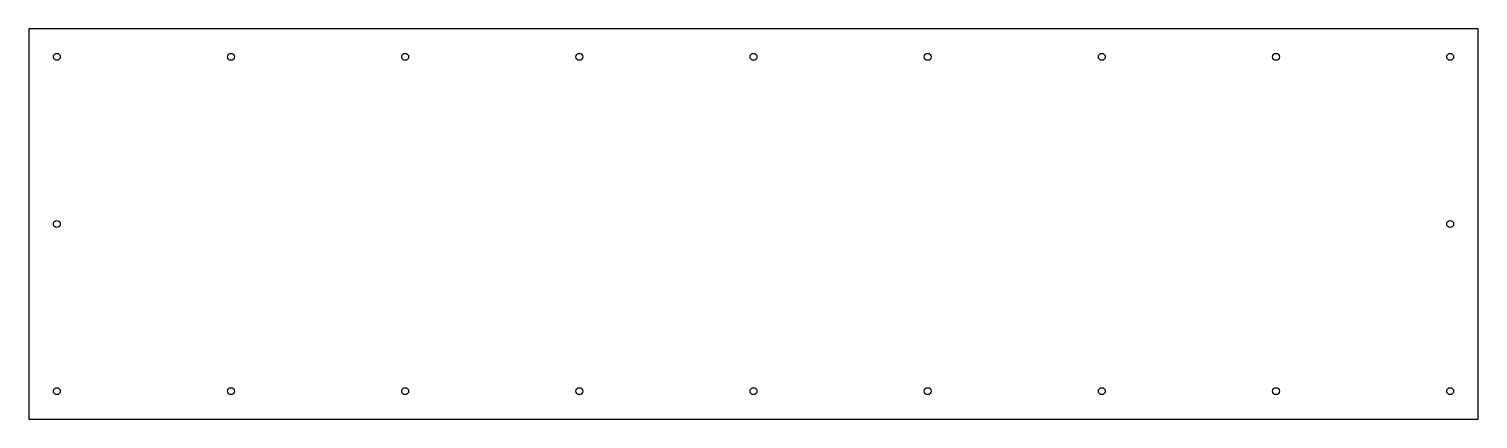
# Model space of a CAD drawing. Header units: millimetres. Extents: x 0 to 330, y -89 to 0.
import ezdxf

# ---------------------------------------------------------------- set-up
doc = ezdxf.new("R2010")
doc.units = ezdxf.units.MM
doc.layers.add('Extrude021', color=7, linetype='CONTINUOUS')

msp = doc.modelspace()

# ---------------------------------------------------------------- linework, layer by layer
at = {"layer": 'Extrude021'}
for p, q in [((0, 0), (0, 0, 0.79375)), ((0, 0), (0, -88.9)), ((0, 0, 0.79375), (0, -88.9, 0.79375)), ((0, 0), (0, 0, 0.79375)), ((330.2, 0), (0, 0)), ((330.2, 0, 0.79375), (0, 0, 0.79375)), ((0, 0), (0, -88.9)), ((330.2, 0), (0, 0)), ((0, 0, 0.79375), (0, -88.9, 0.79375)), ((330.2, 0, 0.79375), (0, 0, 0.79375)), ((330.2, 0), (330.2, 0, 0.79375)), ((330.2, -88.9), (330.2, 0)), ((330.2, -88.9, 0.79375), (330.2, 0, 0.79375)), ((330.2, 0), (330.2, 0, 0.79375)), ((330.2, -88.9), (330.2, 0)), ((330.2, -88.9, 0.79375), (330.2, 0, 0.79375)), ((7.14375, -6.35), (7.14375, -6.35, 0.79375)), ((7.14375, -6.35), (7.14375, -6.35, 0.79375)), ((46.83125, -6.35), (46.83125, -6.35, 0.79375)), ((46.83125, -6.35), (46.83125, -6.35, 0.79375)), ((86.51875, -6.35), (86.51875, -6.35, 0.79375)), ((86.51875, -6.35), (86.51875, -6.35, 0.79375)), ((126.20625, -6.35), (126.20625, -6.35, 0.79375)), ((126.20625, -6.35), (126.20625, -6.35, 0.79375)), ((165.89375, -6.35), (165.89375, -6.35, 0.79375)), ((165.89375, -6.35), (165.89375, -6.35, 0.79375)), ((205.58125, -6.35), (205.58125, -6.35, 0.79375)), ((205.58125, -6.35), (205.58125, -6.35, 0.79375)), ((245.26875, -6.35), (245.26875, -6.35, 0.79375)), ((245.26875, -6.35), (245.26875, -6.35, 0.79375)), ((284.95625, -6.35), (284.95625, -6.35, 0.79375)), ((284.95625, -6.35), (284.95625, -6.35, 0.79375)), ((324.64375, -6.35), (324.64375, -6.35, 0.79375)), ((324.64375, -6.35), (324.64375, -6.35, 0.79375)), ((7.14375, -44.45), (7.14375, -44.45, 0.79375)), ((7.14375, -44.45), (7.14375, -44.45, 0.79375)), ((324.64375, -44.45), (324.64375, -44.45, 0.79375)), ((324.64375, -44.45), (324.64375, -44.45, 0.79375)), ((7.14375, -82.55), (7.14375, -82.55, 0.79375)), ((7.14375, -82.55), (7.14375, -82.55, 0.79375)), ((46.83125, -82.55), (46.83125, -82.55, 0.79375)), ((46.83125, -82.55), (46.83125, -82.55, 0.79375)), ((86.51875, -82.55), (86.51875, -82.55, 0.79375)), ((86.51875, -82.55), (86.51875, -82.55, 0.79375)), ((126.20625, -82.55), (126.20625, -82.55, 0.79375)), ((126.20625, -82.55), (126.20625, -82.55, 0.79375)), ((165.89375, -82.55), (165.89375, -82.55, 0.79375)), ((165.89375, -82.55), (165.89375, -82.55, 0.79375)), ((205.58125, -82.55), (205.58125, -82.55, 0.79375)), ((205.58125, -82.55), (205.58125, -82.55, 0.79375)), ((245.26875, -82.55), (245.26875, -82.55, 0.79375)), ((245.26875, -82.55), (245.26875, -82.55, 0.79375)), ((284.95625, -82.55), (284.95625, -82.55, 0.79375)), ((284.95625, -82.55), (284.95625, -82.55, 0.79375)), ((324.64375, -82.55), (324.64375, -82.55, 0.79375)), ((324.64375, -82.55), (324.64375, -82.55, 0.79375)), ((0, -88.9), (0, -88.9, 0.79375)), ((0, -88.9), (0, -88.9, 0.79375)), ((0, -88.9), (330.2, -88.9)), ((0, -88.9, 0.79375), (330.2, -88.9, 0.79375)), ((0, -88.9), (330.2, -88.9)), ((0, -88.9, 0.79375), (330.2, -88.9, 0.79375)), ((330.2, -88.9), (330.2, -88.9, 0.79375)), ((330.2, -88.9), (330.2, -88.9, 0.79375))]:
    msp.add_line(p, q, dxfattribs=at)
for centre in [(6.35, -6.35), (6.35, -6.35, 0.79375), (6.35, -6.35), (6.35, -6.35, 0.79375), (46.0375, -6.35), (46.0375, -6.35, 0.79375), (46.0375, -6.35), (46.0375, -6.35, 0.79375), (85.725, -6.35), (85.725, -6.35, 0.79375), (85.725, -6.35), (85.725, -6.35, 0.79375), (125.4125, -6.35), (125.4125, -6.35, 0.79375), (125.4125, -6.35), (125.4125, -6.35, 0.79375), (165.1, -6.35), (165.1, -6.35, 0.79375), (165.1, -6.35), (165.1, -6.35, 0.79375), (204.7875, -6.35), (204.7875, -6.35, 0.79375), (204.7875, -6.35), (204.7875, -6.35, 0.79375), (244.475, -6.35), (244.475, -6.35, 0.79375), (244.475, -6.35), (244.475, -6.35, 0.79375), (284.1625, -6.35), (284.1625, -6.35, 0.79375), (284.1625, -6.35), (284.1625, -6.35, 0.79375), (323.85, -6.35), (323.85, -6.35, 0.79375), (323.85, -6.35), (323.85, -6.35, 0.79375), (6.35, -44.45), (6.35, -44.45, 0.79375), (6.35, -44.45), (6.35, -44.45, 0.79375), (323.85, -44.45), (323.85, -44.45, 0.79375), (323.85, -44.45), (323.85, -44.45, 0.79375), (6.35, -82.55), (6.35, -82.55, 0.79375), (6.35, -82.55), (6.35, -82.55, 0.79375), (46.0375, -82.55), (46.0375, -82.55, 0.79375), (46.0375, -82.55), (46.0375, -82.55, 0.79375), (85.725, -82.55), (85.725, -82.55, 0.79375), (85.725, -82.55), (85.725, -82.55, 0.79375), (125.4125, -82.55), (125.4125, -82.55, 0.79375), (125.4125, -82.55), (125.4125, -82.55, 0.79375), (165.1, -82.55), (165.1, -82.55, 0.79375), (165.1, -82.55), (165.1, -82.55, 0.79375), (204.7875, -82.55), (204.7875, -82.55, 0.79375), (204.7875, -82.55), (204.7875, -82.55, 0.79375), (244.475, -82.55), (244.475, -82.55, 0.79375), (244.475, -82.55), (244.475, -82.55, 0.79375), (284.1625, -82.55), (284.1625, -82.55, 0.79375), (284.1625, -82.55), (284.1625, -82.55, 0.79375), (323.85, -82.55), (323.85, -82.55, 0.79375), (323.85, -82.55), (323.85, -82.55, 0.79375)]:
    msp.add_circle(centre, 0.79375, dxfattribs=at)

doc.saveas('drawing.dxf')
